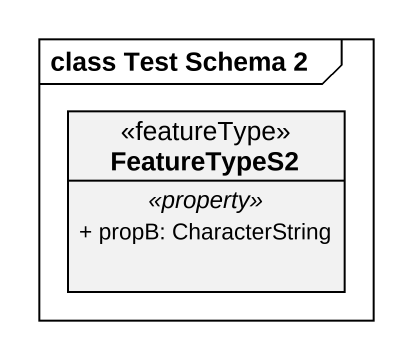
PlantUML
@startuml
mainframe class Test Schema 2
hide circle
hide empty members
skinparam classAttributeIconSize 0
class FeatureTypeS2 <<featureType>> {
  .. <<property>> ..
  + propB: CharacterString
}
@enduml
